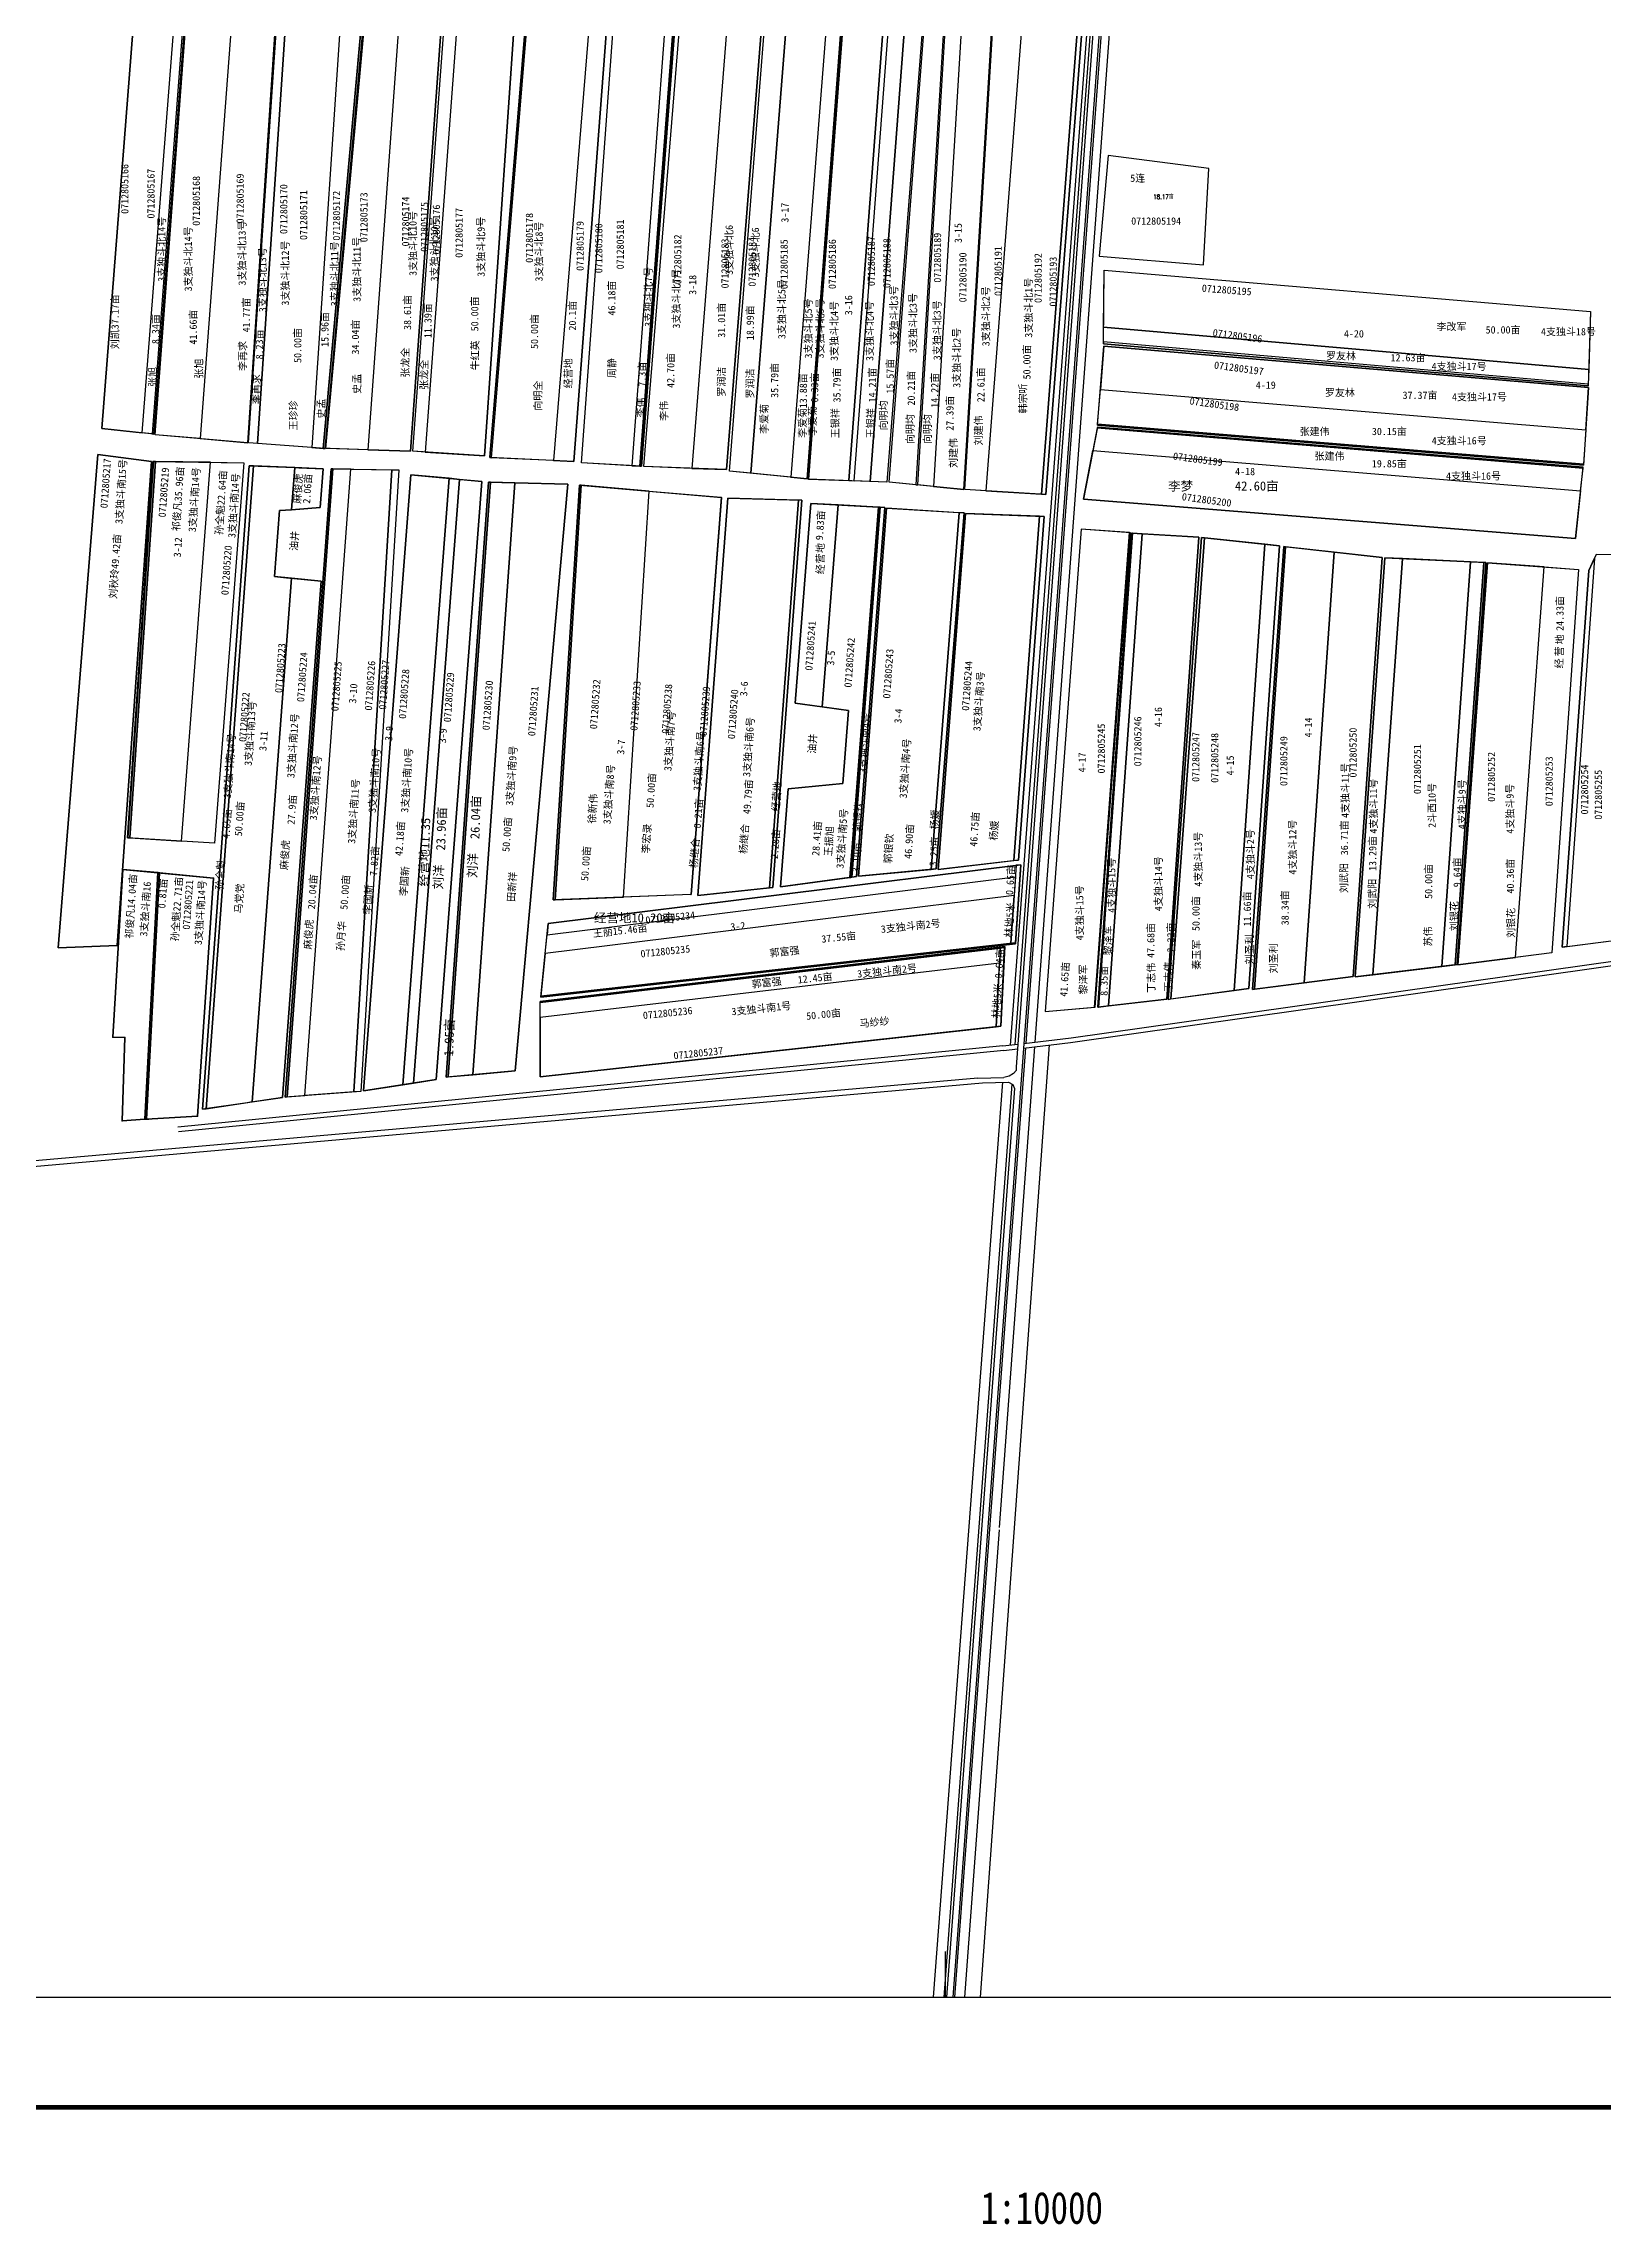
# Model space of a CAD drawing. Extents: x 546409 to 551731, y 4983223 to 4988870.
# Drawn here: x 548016 to 549718, y 4983278 to 4985657 of the extents above; entities that cross this region are included whole.
import ezdxf
from ezdxf.enums import TextEntityAlignment as Align

# ---------------------------------------------------------------- set-up
doc = ezdxf.new("R2010")
doc.units = 0
doc.header["$LTSCALE"] = 10
doc.header["$PDSIZE"] = 0.2
doc.layers.get('0').update_dxf_attribs({"linetype": 'CONTINUOUS'})
for name, color, linetype in [('2019-4-4', 6, 'CONTINUOUS'), ('2020.3.23画地', 6, 'CONTINUOUS'), ('2021新职工', 6, 'CONTINUOUS'), ('2022年', 7, 'CONTINUOUS'), ('JZD', 1, 'CONTINUOUS'), ('TK', 7, 'CONTINUOUS'), ('出水桩面积', 4, 'CONTINUOUS'), ('地块名称', 7, 'CONTINUOUS'), ('地籍号', 1, 'CONTINUOUS'), ('权利人', 7, 'CONTINUOUS'), ('注记', 1, 'CONTINUOUS'), ('测地框', 7, 'CONTINUOUS'), ('经营地', 7, 'CONTINUOUS'), ('经营地面积', 7, 'CONTINUOUS'), ('路林渠', 6, 'CONTINUOUS'), ('身份地', 6, 'CONTINUOUS'), ('身份地地块面积', 7, 'CONTINUOUS')]:
    doc.layers.add(name, color=color, linetype=linetype)
doc.styles.add('HZ', font='rs.shx', dxfattribs={"width": 0.8, "bigfont": 'hztxt.shx'})
doc.styles.add('宋体', font='')
doc.styles.get('宋体').set_extended_font_data('SimSun')

# ---------------------------------------------------------------- blocks, each defined once
blk = doc.blocks.new('GC0000')
at = {"linetype": 'Continuous'}
blk.add_point((0, 0), dxfattribs=at)

msp = doc.modelspace()

# ---------------------------------------------------------------- linework, layer by layer
at = {"layer": '2019-4-4', "color": 2, "linetype": 'Continuous', "flags": 128}
for points in [[(548676.5, 4985169.2), (548602.4, 4985175.6), (548574, 4984723.3), (548648.6, 4984726.2)], [(548648.6, 4984726.2), (548676.5, 4985169.2), (548755, 4985162.4), (548721.9, 4984729)]]:
    msp.add_lwpolyline(points, close=True, dxfattribs=at)
at = {"layer": '2020.3.23画地', "color": 3, "linetype": 'Continuous', "flags": 128}
for points in [[(548308.2, 4985216.8), (548249, 4985221.2), (548286.7, 4985781.8), (548345.8, 4985775.6)], [(548455.9, 4985765.9), (548409.7, 4985769.7), (548369.5, 4985214.3), (548415.9, 4985212.9)], [(548432.2, 4985211.7), (548418.5, 4985212.6), (548459.4, 4985765.7), (548473.1, 4985765.2)], [(548803.9, 4985735.1), (548766.3, 4985739.7), (548723.1, 4985194), (548761, 4985192.7)], [(548787.4, 4985188.6), (548764.3, 4985190.9), (548807.2, 4985734.8), (548830.3, 4985732.1)], [(549200.7, 4985123.9), (549147.9, 4985127.6), (549108.6, 4984601.5), (549162.3, 4984606.2)], [(549214.6, 4985122.5), (549203.8, 4985123.1), (549166.9, 4984606.3), (549177.8, 4984607.6)], [(549391.2, 4984632.8), (549444.7, 4984639.7), (549476.2, 4985096.8), (549424.1, 4985102.5)], [(549498.6, 4985095.6), (549479.2, 4985096.5), (549446.8, 4984639.2), (549466.3, 4984641.5)]]:
    msp.add_lwpolyline(points, close=True, dxfattribs=at)
at = {"layer": '2021新职工', "color": 1, "linetype": 'Continuous', "flags": 128}
for points in [[(548134.1, 4985231.5), (548123.4, 4985232.7), (548167, 4985791), (548176.1, 4985790.8)], [(548186.5, 4985226.5), (548137.4, 4985230.7), (548179.2, 4985790.3), (548228.6, 4985786.6)], [(548657.4, 4985196.9), (548602.8, 4985200.1), (548642.9, 4985753.6), (548699.2, 4985748.3)], [(549466.3, 4984641.5), (549541.4, 4984650.5), (549572.8, 4985092.1), (549498.6, 4985095.6)], [(549074.7, 4984728), (548563, 4984664.6), (548558.2, 4984618.1), (549071.3, 4984675.8)], [(548557.6, 4984594.8), (548557.6, 4984611.3), (549059.4, 4984670.6), (549058.6, 4984654)]]:
    msp.add_lwpolyline(points, close=True, dxfattribs=at)
at = {"layer": '2022年', "color": 4, "linetype": 'Continuous', "flags": 128}
for points in [[(548167, 4985791), (548122.5, 4985791.9), (548079.2, 4985237.5), (548123.4, 4985232.7)], [(548109.9, 4984790.8), (548166, 4984787.4), (548197.7, 4985200.6), (548137.8, 4985201.4)], [(548493.7, 4985179.8), (548469.5, 4985182), (548419.2, 4984523.4), (548443.9, 4984527.2)], [(548102.1, 4984756.5), (548140.2, 4984752.9), (548126.1, 4984483.8), (548101.5, 4984482.2), (548104.3, 4984573), (548091.4, 4984573.4)], [(548563, 4984664.6), (548565.1, 4984685), (549076.1, 4984748.3), (549074.7, 4984728)]]:
    msp.add_lwpolyline(points, close=True, dxfattribs=at)
at = {"layer": '2022年', "color": 4, "linetype": 'Continuous', "elevation": 285, "flags": 128}
msp.add_lwpolyline([(549150.6, 4985160.5), (549160.7, 4985213.6), (549692.9, 4985169.5), (549687.4, 4985117.6)], close=True, dxfattribs=at)
at = {"layer": 'TK', "linetype": 'Continuous'}
msp.add_line((549000, 4983526), (549000, 4983576), dxfattribs=at)
at = {"layer": 'TK', "linetype": 'Continuous', "const_width": 5, "flags": 128}
msp.add_lwpolyline([(546485, 4983406), (551725, 4983406), (551725, 4988646), (546485, 4988646)], close=True, dxfattribs=at)
at = {"layer": 'TK', "linetype": 'Continuous', "flags": 128}
msp.add_lwpolyline([(546605, 4983526), (551605, 4983526), (551605, 4988526), (546605, 4988526)], close=True, dxfattribs=at)
at = {"layer": '出水桩面积', "color": 2, "linetype": 'Continuous', "flags": 128}
for points in [[(548178.1, 4985790.8), (548176.1, 4985790.8), (548134.1, 4985231.5), (548136.1, 4985231.3)], [(548373.1, 4985772.8), (548371.1, 4985773), (548320.8, 4985215.8), (548322.8, 4985215.7)], [(548710, 4985747.2), (548708, 4985747.4), (548666.2, 4985196.4), (548668.2, 4985196.3)], [(548941.2, 4985723.3), (548935.3, 4985723.5), (548894.3, 4985180.6), (548900.1, 4985180.4)], [(549002.4, 4985720.8), (549000.4, 4985721), (548967.5, 4985176), (548969.5, 4985175.9)], [(549151.8, 4985712.6), (549146.8, 4985712.9), (549104.5, 4985165.7), (549109.5, 4985165.4)], [(549151.8, 4985712.6), (549146.8, 4985712.9), (549104.5, 4985165.7), (549109.5, 4985165.4)], [(548544.6, 4985692.1), (548542.5, 4985691.9), (548502.6, 4985205.7), (548504.6, 4985205.6)], [(549172.2, 4985332), (549172.2, 4985330), (549701.2, 4985284), (549701.2, 4985286)], [(549695.7, 4985195.2), (549165.6, 4985239.1), (549165.4, 4985238.1), (549695.6, 4985194.2)], [(549165.8, 4985242.2), (549165.7, 4985241.2), (549695.9, 4985197.4), (549696, 4985198.4)], [(548137.8, 4985201.4), (548135, 4985201.4), (548107.1, 4984790.9), (548109.9, 4984790.8)], [(548331.3, 4985193.4), (548329.3, 4985193.4), (548279.3, 4984508), (548281.3, 4984508.2)], [(548503.3, 4985178.9), (548501.3, 4985178.9), (548455.1, 4984529.8), (548457.2, 4984530)], [(548602.4, 4985175.6), (548600.4, 4985175.8), (548571.9, 4984723.2), (548574, 4984723.3)], [(548927.7, 4985151.6), (548926.7, 4985151.7), (548895.4, 4984747.6), (548896.4, 4984747.7)], [(548928.7, 4985151.6), (548927.7, 4985151.6), (548896.4, 4984747.7), (548897.5, 4984747.9)], [(549201.7, 4985123.8), (549200.7, 4985123.9), (549162.3, 4984606.2), (549163.3, 4984606.3)], [(549203.8, 4985123.1), (549202.8, 4985123.2), (549165.9, 4984606.2), (549166.9, 4984606.3)], [(549370.8, 4985108.5), (549368.9, 4985108.7), (549335, 4984625.6), (549337, 4984625.9)], [(549589.3, 4985091.3), (549587.3, 4985091.4), (549556.1, 4984652.3), (549558.1, 4984652.6)], [(548142.2, 4984752.7), (548140.2, 4984752.9), (548126.1, 4984483.8), (548128.1, 4984483.9)], [(549064.4, 4984671.2), (549064.5, 4984672.2), (548557.6, 4984612.3), (548557.6, 4984611.3)], [(549076.3, 4984675.4), (549076.4, 4984676.4), (548558.2, 4984618.1), (548558.1, 4984617.1)]]:
    msp.add_lwpolyline(points, close=True, dxfattribs=at)
at = {"layer": '测地框', "color": 0, "linetype": 'Continuous', "flags": 128}
for points, elevation in [([(548122.5, 4985791.9), (548178.1, 4985790.8), (548136.1, 4985231.3), (548079.2, 4985237.5)], 284.4), ([(548179.2, 4985790.3), (548275.6, 4985783.2), (548238.4, 4985222), (548137.4, 4985230.7)], 284.4), ([(548277, 4985782.8), (548373.1, 4985772.8), (548322.8, 4985215.7), (548239.2, 4985222)], 284.6), ([(548374.4, 4985772.6), (548455.9, 4985765.9), (548415.9, 4985212.9), (548323.5, 4985215.7)], 284.5), ([(548459.4, 4985765.7), (548507, 4985764.2), (548503.5, 4985699.4), (548530.2, 4985693.4), (548496.7, 4985207.5), (548418.5, 4985212.6)], 284.5), ([(548542.5, 4985691.9), (548577, 4985696.1), (548582.1, 4985757.4), (548636.2, 4985755.1), (548594.1, 4985201.3), (548502.6, 4985205.7)], 284.3), ([(548642.9, 4985753.6), (548710, 4985747.2), (548668.2, 4985196.3), (548602.8, 4985200.1)], 284.6), ([(548715.4, 4985746), (548803.9, 4985735.1), (548761, 4985192.7), (548670.8, 4985195.9)], 284.5), ([(548807.2, 4985734.8), (548889.6, 4985725), (548849, 4985182.5), (548764.3, 4985190.9)], 284.5), ([(548891, 4985724.5), (548978.4, 4985722.5), (548935.8, 4985179), (548850.1, 4985182.2)], 284.3), ([(548980.1, 4985722.4), (549053, 4985717.2), (549020, 4985171), (548938.5, 4985178.8)], 284.5), ([(549053.9, 4985717.2), (549151.8, 4985712.6), (549109.5, 4985165.4), (549021.1, 4985170.9)], 284.5), ([(549172.2, 4985330), (549173.1, 4985410.3), (549703.7, 4985365), (549701.2, 4985284)], 284.4), ([(549165.7, 4985241.2), (549172.7, 4985327.3), (549701.4, 4985282.3), (549695.9, 4985197.4)], 284.6), ([(549687.4, 4985117.6), (549695.7, 4985195.2), (549165.6, 4985239.1), (549150.6, 4985160.5)], 285), ([(548074.7, 4985209), (548133.4, 4985201.6), (548095.9, 4984673.5), (548031.4, 4984670.9)], 284.9), ([(548135, 4985201.4), (548234.1, 4985200.1), (548202.3, 4984785.2), (548107.1, 4984790.9)], 284.7), ([(548329.3, 4985193.4), (548403.3, 4985192.4), (548361.9, 4984514.3), (548279.3, 4984508)], 285), ([(548416.4, 4985187), (548493.7, 4985179.8), (548443.9, 4984527.2), (548364.8, 4984515)], 284.7), ([(548501.3, 4985178.9), (548587.9, 4985176.8), (548530.2, 4984536.7), (548455.1, 4984529.8)], 285), ([(548600.4, 4985175.8), (548755.4, 4985162.3), (548722.2, 4984729), (548571.9, 4984723.2)], 284.9), ([(548762.2, 4985161.5), (548843.1, 4985159.1), (548811.4, 4984736.6), (548729.7, 4984727.9)], 285), ([(548852.9, 4985155.7), (548933.8, 4985151.3), (548902.6, 4984748.6), (548819.8, 4984737.5), (548828.3, 4984844.4), (548887.8, 4984850.2), (548894.1, 4984929.7), (548835.7, 4984937.9)], 285.1), ([(548935.6, 4985150.6), (549020.2, 4985145.3), (548989.8, 4984757), (548904.9, 4984748.9)], 285), ([(549021.5, 4985144.9), (549107.4, 4985141.6), (549079.4, 4984766.6), (548991.7, 4984756.3)], 285), ([(549108.6, 4984601.5), (549163.3, 4984606.3), (549201.7, 4985123.8), (549147.9, 4985127.6)], 284.9), ([(549202.8, 4985123.2), (549276.2, 4985119), (549241.2, 4984615), (549165.9, 4984606.2)], 284.9), ([(549279.2, 4985118.4), (549364.2, 4985109.6), (549331, 4984626.7), (549242.8, 4984614.7)], 284.8), ([(549368.9, 4985108.7), (549476.2, 4985096.8), (549444.7, 4984639.7), (549335, 4984625.6)], 285), ([(549672.7, 4984671.5), (549751.4, 4984681.8), (549779.6, 4985098.4), (549709.7, 4985100.1), (549701.9, 4985082.7)], 285.3), ([(549479.2, 4985096.5), (549589.3, 4985091.3), (549558.1, 4984652.6), (549446.8, 4984639.2)], 285), ([(549591.2, 4985091), (549690.5, 4985083.8), (549661.4, 4984665.3), (549559, 4984652.5)], 285.1), ([(548566.4, 4984697.6), (549081.9, 4984761.5), (549076.3, 4984675.4), (548558.1, 4984617.1)], 285), ([(549064.5, 4984672.2), (549060.2, 4984585.3), (548557.7, 4984530), (548557.6, 4984612.3)], 285)]:
    msp.add_lwpolyline(points, close=True, dxfattribs=dict(at, elevation=elevation))
at = {"layer": '测地框', "color": 7, "elevation": 13}
msp.add_lwpolyline([(549177.3, 4985535.4), (549167.7, 4985425.4), (549281.2, 4985415.9), (549287.2, 4985521), (549177.3, 4985535.4)], dxfattribs=at)
at = {"layer": '测地框', "color": 7, "linetype": 'Continuous', "elevation": 284.9, "flags": 128}
msp.add_lwpolyline([(548240, 4985196.9), (548289.7, 4985194.9), (548294.1, 4985194.7), (548320.6, 4985193.6), (548317.4, 4985151.1), (548290.7, 4985149.2), (548286.3, 4985148.9), (548273, 4985148), (548267.5, 4985076.1), (548280.7, 4985074.7), (548284.3, 4985074.3), (548285.1, 4985074.2), (548318.7, 4985070.9), (548276.4, 4984507.5), (548242.2, 4984502.5), (548241.4, 4984502.4), (548237.7, 4984501.9), (548188.9, 4984494.7)], close=True, dxfattribs=at)
at = {"layer": '测地框', "color": 0, "linetype": 'Continuous', "elevation": 284.9, "flags": 128}
msp.add_lwpolyline([(548273, 4985148), (548317.4, 4985151.1)], dxfattribs=at)
at = {"layer": '测地框', "color": 0, "linetype": 'Continuous', "flags": 128}
msp.add_lwpolyline([(548102.1, 4984756.5), (548201.2, 4984747), (548183.7, 4984487.4), (548101.5, 4984482.2), (548104.3, 4984573), (548091.4, 4984573.4)], close=True, dxfattribs=at)
at = {"layer": '经营地', "color": 2, "linetype": 'Continuous', "elevation": 284.3, "flags": 128}
msp.add_lwpolyline([(548572, 4985202.4), (548594.1, 4985201.3), (548636.2, 4985755.1), (548582.1, 4985757.4), (548577, 4985696.1), (548613, 4985700.6)], close=True, dxfattribs=at)
at = {"layer": '经营地', "color": 5, "linetype": 'Continuous', "flags": 128}
for points, elevation in [([(549287.2, 4985521), (549177.3, 4985535.4), (549167.7, 4985425.4), (549281.2, 4985415.9)], 13), ([(549653.1, 4985086.5), (549690.5, 4985083.8), (549661.4, 4984665.3), (549621.9, 4984660.3)], 285.1)]:
    msp.add_lwpolyline(points, close=True, dxfattribs=dict(at, elevation=elevation))
for points in [[(548469.5, 4985182), (548458.3, 4985183.1), (548407.5, 4984521.6), (548419.2, 4984523.4)], [(548807.8, 4984736.2), (548811.4, 4984736.6), (548843.1, 4985159.1), (548839.5, 4985159.2)], [(548882.7, 4985154.1), (548852.9, 4985155.7), (548835.7, 4984937.9), (548865.3, 4984933.8)], [(549076.1, 4984748.3), (549074.7, 4984728), (549071.3, 4984675.8), (549076.4, 4984676.4), (549081.9, 4984761.5), (548566.4, 4984697.6), (548565.1, 4984685)]]:
    msp.add_lwpolyline(points, close=True, dxfattribs=at)
at = {"layer": '经营地', "color": 6, "linetype": 'Continuous', "flags": 128}
msp.add_lwpolyline([(548530, 4985178.2), (548503.3, 4985178.9), (548457.2, 4984530), (548484.1, 4984532.5)], close=True, dxfattribs=at)
at = {"layer": '路林渠', "color": 5, "linetype": 'Continuous', "flags": 128}
for points, elevation in [([(549285.3, 4987251.6), (549007.8, 4983526)], 284.7), ([(549278.2, 4987251.9), (549077, 4984541.1), (549076.8, 4984537.1), (549074.2, 4984533.7), (549069.2, 4984530.9), (549063.6, 4984529.4)], 284.8), ([(549035.3, 4984528.7), (549063.6, 4984529.4)], 284.8), ([(546885.3, 4984333.9), (549040.2, 4984523.6)], 286.5), ([(549035.3, 4984528.7), (546885.7, 4984340.3)], 284.8), ([(549040.2, 4984523.6), (549068.6, 4984524.3), (549073.4, 4984521.7), (549075.2, 4984517.5), (549001, 4983526)], 286.2)]:
    msp.add_lwpolyline(points, dxfattribs=dict(at, elevation=elevation))
at = {"layer": '路林渠', "color": 3, "linetype": 'Continuous', "flags": 128}
for points, elevation in [([(549158.2, 4985724.9), (549070.3, 4984564.7)], 284.5), ([(549075.8, 4984565.4), (549161.9, 4985723.9)], 286.6), ([(549113.1, 4984564.9), (549037.6, 4983526)], 284.2), ([(549062, 4984524.2), (548986.5, 4983526)], 284.5), ([(548998.5, 4983526), (549072.6, 4984522.1)], 286.6)]:
    msp.add_lwpolyline(points, dxfattribs=dict(at, elevation=elevation))
at = {"layer": '路林渠', "color": 4, "linetype": 'Continuous', "flags": 128}
for points, elevation in [([(549173.7, 4985722.9), (549087.4, 4984566.8)], 284.4), ([(549097.8, 4984568), (549182.9, 4985722.5)], 286), ([(549136.4, 4984567.7), (549776.3, 4984658.4)], 286.3), ([(549136.8, 4984572.7), (549776.7, 4984663.4)], 286.5), ([(549062.5, 4984563.8), (548162, 4984475.4)], 286.5), ([(549063.4, 4984558.8), (548162.9, 4984470.3)], 286.5), ([(549087.1, 4984561.7), (549009.8, 4983526)], 284.4), ([(549058.7, 4984038.4), (549097.4, 4984563)], 286), ([(549062.5, 4984563.8), (549078.8, 4984565.8)], 286.5), ([(549063.4, 4984558.8), (549078.5, 4984560.6)], 286.5), ([(549085, 4984561.5), (549136.4, 4984567.7)], 286.3), ([(549085.3, 4984566.5), (549136.8, 4984572.7)], 286.5), ([(549021, 4983526), (549058.6, 4984036.1)], 286)]:
    msp.add_lwpolyline(points, dxfattribs=dict(at, elevation=elevation))
at = {"layer": '路林渠', "color": 3, "linetype": 'Continuous', "flags": 128}
for points in [[(549151.8, 4985712.6), (549146.8, 4985712.9), (549104.5, 4985165.7), (549109.5, 4985165.4)], [(549107.4, 4985141.6), (549102.4, 4985141.8), (549074.4, 4984766.1), (549079.4, 4984766.6)], [(549081.9, 4984761.5), (549076.9, 4984760.9), (549071.3, 4984675.8), (549076.4, 4984676.4)], [(549064.4, 4984671.2), (549059.4, 4984670.6), (549055.1, 4984584.8), (549060.2, 4984585.3)]]:
    msp.add_lwpolyline(points, close=True, dxfattribs=at)
at = {"layer": '路林渠', "color": 1, "linetype": 'Continuous', "flags": 128}
msp.add_lwpolyline([(548289.7, 4985194.9), (548286.3, 4985148.9)], dxfattribs=at)
at = {"layer": '路林渠', "color": 3, "linetype": 'Continuous', "elevation": 285.3, "flags": 128}
msp.add_lwpolyline([(549701.9, 4985082.7), (549707.9, 4985096.1), (549677.8, 4984672.2), (549672.7, 4984671.5)], close=True, dxfattribs=at)
at = {"layer": '身份地', "color": 1, "linetype": 'Continuous', "flags": 128}
for points in [[(548275.6, 4985783.2), (548228.6, 4985786.6), (548186.5, 4985226.5), (548238.4, 4985222)], [(548249, 4985221.2), (548239.2, 4985222), (548277, 4985782.8), (548286.7, 4985781.8)], [(548371.1, 4985773), (548345.8, 4985775.6), (548308.2, 4985216.8), (548320.8, 4985215.8)], [(548369.5, 4985214.3), (548328.5, 4985215.5), (548323.5, 4985215.7), (548374.4, 4985772.6), (548409.7, 4985769.7)], [(548530.2, 4985693.4), (548503.5, 4985699.4), (548507, 4985764.2), (548473.1, 4985765.2), (548432.2, 4985211.7), (548496.7, 4985207.5)], [(548708, 4985747.4), (548699.2, 4985748.3), (548657.4, 4985196.9), (548666.2, 4985196.4)], [(548723.1, 4985194), (548670.8, 4985195.9), (548715.4, 4985746), (548766.3, 4985739.7)], [(548831, 4985184.2), (548787.4, 4985188.6), (548830.3, 4985732.1), (548873.8, 4985726.9)], [(548889.6, 4985725), (548873.8, 4985726.9), (548831, 4985184.2), (548849, 4985182.5)], [(548850.5, 4985182.2), (548850.1, 4985182.2), (548891, 4985724.5), (548891.4, 4985724.5)], [(548935.3, 4985723.5), (548891.4, 4985724.5), (548850.5, 4985182.2), (548894.3, 4985180.6)], [(548967.5, 4985176), (548938.5, 4985178.8), (548980.1, 4985722.4), (549000.4, 4985721)], [(548986.8, 4985174.2), (548969.5, 4985175.9), (549002.4, 4985720.8), (549019.7, 4985719.6)], [(549053, 4985717.2), (549019.7, 4985719.6), (548986.8, 4985174.2), (549020, 4985171)], [(549043.9, 4985169.5), (549021.1, 4985170.9), (549053.9, 4985717.2), (549086, 4985715.7)], [(549146.8, 4985712.9), (549086, 4985715.7), (549043.9, 4985169.5), (549104.5, 4985165.7)], [(549172.2, 4985332), (549172.4, 4985347.9), (549701.7, 4985301.9), (549701.2, 4985286)], [(549172.7, 4985327.3), (549168.9, 4985279.9), (549698.4, 4985236.1), (549701.4, 4985282.3)], [(549165.8, 4985242.2), (549168.9, 4985279.9), (549698.4, 4985236.1), (549696, 4985198.4)], [(549695.6, 4985194.2), (549165.4, 4985238.1), (549160.7, 4985213.6), (549692.9, 4985169.5)], [(548133.4, 4985201.6), (548074.7, 4985209), (548031.4, 4984670.9), (548095.9, 4984673.5)], [(548188.9, 4984494.7), (548192.9, 4984495.3), (548244.8, 4985196.7), (548240, 4985196.9)], [(548192.9, 4984495.3), (548243.3, 4984502.7), (548286.2, 4985074.1), (548267.5, 4985076.1), (548273, 4985148), (548286.3, 4985148.9), (548289.7, 4985194.9), (548244.8, 4985196.7)], [(548350.8, 4985193.2), (548331.3, 4985193.4), (548281.3, 4984508.2), (548300.9, 4984509.7)], [(548286.3, 4985148.9), (548317.4, 4985151.1), (548320.6, 4985193.6), (548289.7, 4985194.9)], [(548350.8, 4985193.2), (548395.7, 4985192.5), (548354.1, 4984513.7), (548300.9, 4984509.7)], [(548395.7, 4985192.5), (548403.3, 4985192.4), (548361.9, 4984514.3), (548354.1, 4984513.7)], [(548458.3, 4985183.1), (548416.4, 4985187), (548364.8, 4984515), (548407.5, 4984521.6)], [(548587.9, 4985176.8), (548530, 4985178.2), (548484.1, 4984532.5), (548530.2, 4984536.7)], [(548721.9, 4984729), (548722.2, 4984729), (548755.4, 4985162.3), (548755, 4985162.4)], [(548839.5, 4985159.2), (548762.2, 4985161.5), (548729.7, 4984727.9), (548807.8, 4984736.2)], [(548926.7, 4985151.7), (548882.7, 4985154.1), (548865.3, 4984933.8), (548894.1, 4984929.7), (548887.8, 4984850.2), (548828.3, 4984844.4), (548819.8, 4984737.5), (548895.4, 4984747.6)], [(548933.8, 4985151.3), (548928.7, 4985151.6), (548897.5, 4984747.9), (548902.6, 4984748.6)], [(549014.6, 4985145.6), (548935.6, 4985150.6), (548904.9, 4984748.9), (548984.2, 4984756.5)], [(549020.2, 4985145.3), (549014.6, 4985145.6), (548984.2, 4984756.5), (548989.8, 4984757)], [(549102.4, 4985141.8), (549021.5, 4985144.9), (548991.7, 4984756.3), (549074.4, 4984766.1)], [(549276.2, 4985119), (549214.6, 4985122.5), (549177.8, 4984607.6), (549241.2, 4984615)], [(549282.3, 4985118.1), (549279.2, 4985118.4), (549242.8, 4984614.7), (549245.9, 4984615.1)], [(549348.3, 4985111.2), (549282.3, 4985118.1), (549245.9, 4984615.1), (549314.8, 4984624.5)], [(549314.8, 4984624.5), (549331, 4984626.7), (549364.2, 4985109.6), (549348.3, 4985111.2)], [(549424.1, 4985102.5), (549370.8, 4985108.5), (549337, 4984625.9), (549391.2, 4984632.8)], [(549541.4, 4984650.5), (549556.1, 4984652.3), (549587.3, 4985091.4), (549572.8, 4985092.1)], [(549653.1, 4985086.5), (549591.2, 4985091), (549559, 4984652.5), (549621.9, 4984660.3)], [(548243.3, 4984502.7), (548276.4, 4984507.5), (548318.7, 4985070.9), (548286.2, 4985074.1)], [(548140.2, 4984752.9), (548102.1, 4984756.5), (548091.4, 4984573.4), (548104.3, 4984573), (548101.5, 4984482.2), (548126.1, 4984483.8)], [(548201.2, 4984747), (548142.2, 4984752.7), (548128.1, 4984483.9), (548183.7, 4984487.4)], [(548142.2, 4984752.7), (548201.2, 4984747), (548183.7, 4984487.4), (548128.1, 4984483.9)], [(549055.1, 4984584.8), (549058.6, 4984654), (548557.6, 4984594.8), (548557.7, 4984530)]]:
    msp.add_lwpolyline(points, close=True, dxfattribs=at)
for points, elevation in [([(548917.5, 4985179.7), (548900.1, 4985180.4), (548941.2, 4985723.3), (548958.6, 4985722.9)], 284.3), ([(548935.8, 4985179), (548917.5, 4985179.7), (548958.6, 4985722.9), (548978.4, 4985722.5)], 284.3), ([(548572, 4985202.4), (548504.6, 4985205.6), (548544.6, 4985692.1), (548613, 4985700.6)], 284.3), ([(549173.1, 4985410.3), (549703.7, 4985365), (549701.7, 4985301.9), (549172.4, 4985347.9)], 284.4), ([(548107.1, 4984790.9), (548108.1, 4984790.9), (548136, 4985201.4), (548135, 4985201.4)], 284.7), ([(548202.3, 4984785.2), (548166, 4984787.4), (548197.7, 4985200.6), (548234.1, 4985200.1)], 284.7), ([(549677.8, 4984672.2), (549749.3, 4984681.5), (549777.6, 4985098.4), (549709.7, 4985100.1), (549707.9, 4985096.1)], 285.3)]:
    msp.add_lwpolyline(points, close=True, dxfattribs=dict(at, elevation=elevation))
at = {"layer": '身份地', "color": 2, "linetype": 'Continuous', "elevation": 284.7, "flags": 128}
msp.add_lwpolyline([(548136, 4985201.4), (548137.8, 4985201.4), (548109.9, 4984790.8), (548108.1, 4984790.9)], close=True, dxfattribs=at)
at = {"layer": '身份地', "color": 6, "linetype": 'Continuous', "flags": 128}
msp.add_lwpolyline([(548128.1, 4984483.9), (548130.6, 4984484.1)], dxfattribs=at)

# ---------------------------------------------------------------- block references
at = {"layer": 'JZD', "linetype": 'Continuous'}
for p in [(548102.1, 4984756.5), (548140.2, 4984752.9), (548142.2, 4984752.7), (548201.2, 4984747), (548091.4, 4984573.4), (548104.3, 4984573), (548101.5, 4984482.2), (548126.1, 4984483.8), (548128.1, 4984483.9), (548183.7, 4984487.4)]:
    msp.add_blockref('GC0000', p, dxfattribs=at)

# ---------------------------------------------------------------- texts
at = {"layer": '2019-4-4', "color": 2, "linetype": 'Continuous', "style": '宋体'}
for s, rotation, p in [('20.1亩', 90, (548596.7, 4985344.3)), ('50.00亩', 86, (548681.2, 4984823.4)), ('50.00亩', 86, (548609.9, 4984743.6)), ('41.65亩', 86, (549132.5, 4984617.3)), ('8.35亩', 90, (549176.8, 4984618.6))]:
    msp.add_text(s, height=8, rotation=rotation, dxfattribs=at).set_placement(p)
for s, rotation, p in [('3支独斗南14号', 86, (548179.9, 4985159.9)), ('3-9  ', 86, (548451.7, 4984907.7)), ('3支独斗南7号', 86, (548698.7, 4984896.4)), ('3支独斗南8号', 86, (548632.3, 4984838.3)), ('徐新伟', 86, (548614.5, 4984822.8)), ('李宏录', 86, (548673.3, 4984790.1)), ('4支独斗15号', 90, (549180.9, 4984739.1)), ('4支独斗15号', 90, (549146, 4984709.1)), ('3-2 ', 6, (548776, 4984694.7))]:
    msp.add_text(s, height=8, rotation=rotation, dxfattribs=at).set_placement(p, align=Align.MIDDLE)
at = {"layer": '2020.3.23画地', "color": 3, "linetype": 'Continuous', "style": '宋体'}
for s, p in [('张龙全', (548410, 4985309.5)), ('张龙全', (548430.5, 4985296.1)), ('罗润洁', (548755.1, 4985288.5)), ('罗润洁', (548786.3, 4985286.6)), ('王珍珍', (548287.9, 4985251.8)), ('刘武阳', (549434.4, 4984747.1)), ('刘武阳', (549465.3, 4984730)), ('黎泽军', (549176.7, 4984679)), ('黎泽军', (549150, 4984636.4))]:
    msp.add_text(s, height=8, rotation=90, dxfattribs=at).set_placement(p, align=Align.MIDDLE)
at = {"layer": '2021新职工', "color": 1, "linetype": 'Continuous', "style": '宋体'}
for s, rotation, p in [('46.18亩', 90, (548639.6, 4985360.7)), ('8.34亩', 90, (548141.9, 4985329.6)), ('41.66亩', 90, (548182.9, 4985329.1)), ('50.00亩', 90, (549531, 4984724.3)), ('37.55亩', 6, (548864.8, 4984676.4)), ('12.45亩', 6, (548839, 4984632))]:
    msp.add_text(s, height=8, rotation=rotation, dxfattribs=at).set_placement(p)
for s, rotation, p in [('周静', 90, (548635.5, 4985303.4)), ('张旭', 90, (548134.4, 4985293.7)), ('张旭', 90, (548185, 4985302.9)), ('郭富强', 6, (548824.1, 4984667.1)), ('苏伟', 90, (549526.1, 4984683.3)), ('郭富强', 6, (548804.6, 4984633.2))]:
    msp.add_text(s, height=8, rotation=rotation, dxfattribs=at).set_placement(p, align=Align.MIDDLE)
msp.add_text('42.60亩', height=10, dxfattribs=at).set_placement((549315.7, 4985169.8))
at = {"layer": '2022年', "color": 4, "linetype": 'Continuous', "style": '宋体'}
for s, rotation, p in [('刘凯37.17亩', 90, (548093.3, 4985353.9)), ('祁俊凡35.96亩', 86, (548162.2, 4985160.7)), ('祁俊凡14.04亩', 86, (548110.9, 4984716.2))]:
    msp.add_text(s, height=8, rotation=rotation, dxfattribs=at).set_placement(p, align=Align.MIDDLE)
msp.add_text('李梦', height=10, dxfattribs=at).set_placement((549256.4, 4985174.8), align=Align.MIDDLE)
for s, height, rotation, p in [('23.96亩', 10, 88.151, (548453.8, 4984776.9)), ('26.04亩', 10, 88.151, (548491.2, 4984789.3)), ('经营地11.35', 10, 87.7526, (548434.8, 4984737.7)), ('刘洋', 10, 87.7526, (548488.2, 4984746.9)), ('刘洋', 10, 87.7526, (548450.9, 4984734.5)), ('王丽15.46亩', 8, 6, (548615.4, 4984682.5))]:
    msp.add_text(s, height=height, rotation=rotation, dxfattribs=at).set_placement(p)
at = {"layer": 'TK', "linetype": 'Continuous', "style": '宋体', "width": 0.8}
msp.add_text('1:10000', height=35, dxfattribs=at).set_placement((549105, 4983296), align=Align.MIDDLE)
at = {"layer": '出水桩面积', "color": 2, "linetype": 'Continuous', "style": '宋体'}
msp.add_text('0.81亩', height=8, rotation=86, dxfattribs=at).set_placement((548148.5, 4984713.7))
at = {"layer": '地块名称', "color": 1, "linetype": 'Continuous', "style": '宋体'}
for s, p in [('5连', (549209.6, 4985510.8)), ('4-20 ', (549448.2, 4985340.7)), ('4-19  ', (549354.8, 4985284.8)), ('4-18  ', (549332.2, 4985190.5))]:
    msp.add_text(s, height=8, dxfattribs=at).set_placement(p, align=Align.MIDDLE)
for s, height, rotation, p in [('3-17  ', 8, 90, (548824.6, 4985478.4)), ('3支独斗北14号', 8, 90, (548144.3, 4985433)), ('3支独斗北14号', 8, 90, (548173.2, 4985422.5)), ('3支独斗北13号', 8, 90, (548232, 4985428.9)), ('3支独斗北10号', 8, 90, (548418.4, 4985439.4)), ('3支独斗北10号', 8, 90, (548441.7, 4985433.4)), ('3支独斗北9号', 8, 90, (548492.7, 4985435.7)), ('3支独斗北8号', 8, 90, (548555.9, 4985430.5)), ('3支独斗北6', 8, 90, (548763.5, 4985432.3)), ('3-15  ', 8, 90, (549013.7, 4985456.1)), ('3支独斗北13号', 8, 90, (548254.4, 4985399.8)), ('3支独斗北12号', 8, 90, (548279.1, 4985407)), ('3支独斗北11号', 8, 90, (548332.9, 4985406.3)), ('3支独斗北11号', 8, 90, (548357.3, 4985411.1)), ('3支独斗北6', 8, 90, (548792.1, 4985429.6)), ('3支独斗北7号', 8, 90, (548675.3, 4985381.1)), ('3支独斗北7号', 8, 90, (548705.8, 4985379.2)), ('3-18  ', 8, 90, (548723.9, 4985399.6)), ('3支独斗北5号', 8, 90, (548820.9, 4985367.7)), ('3支独斗北3号', 8, 90, (548943.3, 4985360.7)), ('3支独斗北2号', 8, 90, (549043.6, 4985359.9)), ('3支独斗北1号', 8, 90, (549090.2, 4985369.2)), ('3支独斗北5号', 8, 90, (548849.9, 4985346.6)), ('3支独斗北5号', 8, 90, (548862.7, 4985346.6)), ('3支独斗北4号', 8, 90, (548878.1, 4985343.9)), ('3-16  ', 8, 90, (548894.1, 4985377.4)), ('3支独斗北4号', 8, 90, (548916.8, 4985343.9)), ('3支独斗北3号', 8, 90, (548964.1, 4985352.5)), ('3支独斗北3号', 8, 90, (548990.4, 4985344.7)), ('3支独斗北2号', 8, 90, (549011.8, 4985314.6)), ('3支独斗南15号', 8, 86, (548099.9, 4985168.7)), ('3支独斗南15号', 2, 86, (548134.1, 4985188)), ('3支独斗南14号', 8, 86, (548223.1, 4985153.4)), ('油井', 8, 86, (548289.1, 4985114.9)), ('3-12  ', 8, 86, (548162.6, 4985113.3)), ('3-5  ', 8, 86, (548875.3, 4984992.5)), ('3-10  ', 8, 86, (548353.9, 4984953.8)), ('3-6  ', 8, 86, (548780.4, 4984958.9)), ('3支独斗南3号', 8, 86, (549036, 4984939.9)), ('3支独斗南13号', 8, 86, (548240.9, 4984904.8)), ('3支独斗南12号', 8, 86, (548287.5, 4984891.5)), ('3-9  ', 8, 86, (548393.1, 4984910.1)), ('3支独斗南6号', 8, 86, (548784.7, 4984890.1)), ('3支独斗南4号', 8, 86, (548911.5, 4984894.4)), ('3-4  ', 8, 86, (548948.8, 4984929.2)), ('4-16 ', 8, 90, (549232.1, 4984925.4)), ('4-14 ', 8, 90, (549395.8, 4984914)), ('3支独斗南14号', 8, 86, (548218.2, 4984869.4)), ('3-11   ', 8, 86, (548256.2, 4984904.7)), ('3支独斗南10号', 8, 86, (548376.3, 4984853.7)), ('3支独斗南10号', 8, 86, (548411.7, 4984853.7)), ('3支独斗南9号', 8, 86, (548525.9, 4984858.7)), ('3-7  ', 8, 86, (548646.2, 4984895.3)), ('3支独斗南6号', 8, 86, (548730.6, 4984874.6)), ('油井', 8, 86, (548854.4, 4984893.6)), ('3支独斗南4号', 8, 86, (548955.5, 4984866.6)), ('3支独斗南12号', 8, 86, (548312.1, 4984845.4)), ('4-17  ', 8, 90, (549148.9, 4984878.6)), ('4-15  ', 8, 90, (549310.6, 4984875.3)), ('4支独斗11号', 8, 90, (549435.7, 4984842.6)), ('3支独斗南11号', 8, 86, (548353.8, 4984819.9)), ('4支独斗11号', 8, 90, (549466.6, 4984825.5)), ('2斗西10号', 8, 90, (549530.5, 4984826.3)), ('4支独斗9号', 8, 90, (549563.3, 4984827.5)), ('4支独斗9号', 8, 90, (549615.6, 4984822.7)), ('3支独斗南5号', 8, 86, (548886.6, 4984790)), ('4支独斗2号', 8, 90, (549332.3, 4984773.1)), ('4支独斗12号', 8, 90, (549378.3, 4984780.8)), ('3支独斗南14号', 8, 86, (548186.4, 4984709.4)), ('3支独斗南2号', 8, 6, (548961.8, 4984694.8)), ('3支独斗南2号', 8, 6, (548936, 4984646)), ('3支独斗南1号', 8, 6, (548798.8, 4984604.9))]:
    msp.add_text(s, height=height, rotation=rotation, dxfattribs=at).set_placement(p, align=Align.MIDDLE)
at = {"layer": '地籍号', "color": 1, "linetype": 'Continuous', "style": '宋体'}
for s, height, rotation, p in [('0712805166', 8, 90, (548104.3, 4985498.8)), ('0712805167', 8, 90, (548132.8, 4985493.7)), ('0712805168', 8, 90, (548182.3, 4985485.8)), ('0712805169', 8, 90, (548230.1, 4985488.4)), ('0712805170', 8, 90, (548277.7, 4985476.8)), ('0712805171', 8, 90, (548299.4, 4985470.3)), ('0712805172', 8, 90, (548335.3, 4985469.6)), ('0712805173', 8, 90, (548365.2, 4985467.9)), ('0712805174', 8, 90, (548410.7, 4985463.3)), ('0712805175', 8, 90, (548431.2, 4985457.4)), ('0712805176', 8, 90, (548444.3, 4985454.5)), ('0712805177', 8, 90, (548469, 4985450.9)), ('0712805178', 8, 90, (548545.8, 4985445.4)), ('0712805179', 8, 90, (548601.1, 4985436.6)), ('0712805180', 8, 90, (548621.5, 4985434.1)), ('0712805181', 8, 90, (548644.9, 4985438.3)), ('0712805182', 8, 90, (548707.6, 4985422)), ('0712805183', 8, 90, (548759.2, 4985417.5)), ('0712805184', 8, 90, (548788.8, 4985419.4)), ('0712805185', 8, 90, (548823.7, 4985416.7)), ('0712805186', 8, 90, (548876.3, 4985416.8)), ('0712805187', 8, 90, (548918.9, 4985420)), ('0712805188', 8, 90, (548935.9, 4985417.9)), ('0712805189', 8, 90, (548991.1, 4985423.8)), ('0712805191', 8, 90, (549057.2, 4985409.2)), ('0712805190', 8, 90, (549018.8, 4985402.3)), ('0712805192', 8, 90, (549100.9, 4985401.6)), ('0712805193', 8, 90, (549117.3, 4985397.7)), ('0712805195', 8, 355.6663, (549306.7, 4985388.6)), ('0712805196', 8, 352.2555, (549318.5, 4985338.6)), ('0712805197', 8, 352.2555, (549320, 4985303.2)), ('0712805198', 8, 352.2555, (549293.3, 4985264)), ('0712805217', 8, 86, (548083.4, 4985177.6)), ('0712805199', 8, 352.2555, (549275.2, 4985203.9)), ('0712805218', 2, 86, (548132.8, 4985169.4)), ('0712805219', 8, 86, (548146.8, 4985167.7)), ('0712805200', 8, 352.2555, (549284.8, 4985159.6)), ('0712805220', 8, 86, (548215.3, 4985082.8)), ('0712805241', 8, 86, (548852.5, 4985000.5)), ('0712805242', 8, 86, (548895.2, 4984982)), ('0712805223', 8, 86, (548274, 4984976.1)), ('0712805224', 8, 86, (548297.9, 4984966.2)), ('0712805225', 8, 86, (548335.3, 4984956.2)), ('0712805226', 8, 86, (548371.9, 4984956.9)), ('0712805227', 8, 86, (548387.3, 4984957.9)), ('0712805243', 8, 86, (548937.4, 4984970)), ('0712805244', 8, 86, (549023.4, 4984956.7)), ('0712805228', 8, 86, (548409, 4984947.9)), ('0712805229', 8, 86, (548458, 4984944.2)), ('0712805230', 8, 86, (548500.3, 4984935.4)), ('0712805232', 8, 86, (548617.5, 4984936.6)), ('0712805233', 8, 86, (548661.6, 4984934.9)), ('0712805238', 8, 86, (548695.9, 4984931.6)), ('0712805222', 8, 86, (548234.7, 4984922.7)), ('0712805231', 8, 86, (548550, 4984929)), ('0712805239', 8, 86, (548737.2, 4984929)), ('0712805240', 8, 86, (548768, 4984925.8)), ('0712805245', 8, 90, (549169.9, 4984888.3)), ('0712805246', 8, 90, (549209.7, 4984896.1)), ('0712805250', 8, 90, (549444.5, 4984883.9)), ('0712805247', 8, 90, (549272.9, 4984879.1)), ('0712805248', 8, 90, (549293.6, 4984878.1)), ('0712805249', 8, 90, (549369, 4984874.6)), ('0712805251', 8, 90, (549514.8, 4984865.8)), ('0712805252', 8, 90, (549595.6, 4984857.4)), ('0712805253', 8, 90, (549658.5, 4984852.6)), ('0712805254', 8, 90, (549697.2, 4984843.6)), ('0712805255', 8, 90, (549712.2, 4984837.9)), ('0712805221', 8, 86, (548173.2, 4984717.9)), ('0712805234', 8, 6, (548699.5, 4984703.8)), ('0712805235', 8, 6, (548694.1, 4984667.1)), ('0712805236', 8, 6, (548696.7, 4984599.8)), ('0712805237', 8, 6, (548730.1, 4984556))]:
    msp.add_text(s, height=height, rotation=rotation, dxfattribs=at).set_placement(p, align=Align.MIDDLE)
msp.add_text('0712805194', height=8, dxfattribs=at).set_placement((549229.7, 4985463.8), align=Align.MIDDLE)
at = {"layer": '权利人', "color": 1, "linetype": 'Continuous', "style": '宋体'}
for s, p in [('李改军', (549551.9, 4985348.8)), ('4支独斗18号', (549679.6, 4985343.4)), ('罗友林', (549431.5, 4985316.9)), ('4支独斗17号', (549560.3, 4985305.5)), ('罗友林', (549430.2, 4985276.8)), ('4支独斗17号', (549582.5, 4985272.2)), ('张建伟', (549402.6, 4985234.4)), ('4支独斗16号', (549560.4, 4985224.4)), ('张建伟', (549418.9, 4985207.6)), ('4支独斗16号', (549576, 4985185.9))]:
    msp.add_text(s, height=8, dxfattribs=at).set_placement(p, align=Align.MIDDLE)
for s, height, rotation, p in [('李再求', 8, 90, (548232.7, 4985316.6)), ('牛红英', 8, 90, (548486.2, 4985317.3)), ('李再求', 8, 90, (548247.7, 4985280.4)), ('史孟', 8, 90, (548357.4, 4985286.3)), ('史孟', 8, 90, (548318.4, 4985259.1)), ('向明全', 8, 90, (548554.9, 4985273.3)), ('李伟', 8, 90, (548692.2, 4985256.7)), ('向明均', 8, 90, (548931.9, 4985251.7)), ('韩宗听', 8, 90, (549084, 4985270.3)), ('李爱菊', 8, 90, (548801.7, 4985248)), ('李爱菊', 8, 90, (548843.5, 4985243.6)), ('李爱菊', 8, 90, (548854.5, 4985245.6)), ('王银祥', 8, 90, (548879.2, 4985243.2)), ('王银祥', 8, 90, (548917.9, 4985243.2)), ('向明均', 8, 90, (548961, 4985236.8)), ('向明均', 8, 90, (548979.9, 4985236.8)), ('刘建伟', 8, 90, (549035.6, 4985235.4)), ('刘建伟', 8, 90, (549008.2, 4985210.8)), ('孙全魁22.64亩', 8, 86, (548208.9, 4985156.7)), ('麻俊虎', 8, 86, (548293, 4985171.9)), ('2.06亩', 8, 86, (548303.3, 4985171.9)), ('刘秋玲0.58亩', 2, 86, (548131.4, 4985147.4)), ('刘秋玲49.42亩', 8, 86, (548093.4, 4985087.1)), ('郭银钦', 8, 86, (548903.8, 4984813.7)), ('杨媛', 8, 86, (548987.8, 4984811)), ('杨继合', 8, 86, (548779.8, 4984789.8)), ('王振旭', 8, 86, (548872.5, 4984787.2)), ('郭银钦', 8, 86, (548937.6, 4984779.2)), ('杨媛', 8, 86, (549052.5, 4984798.9)), ('4支独斗13号', 8, 90, (549275.3, 4984767.6)), ('麻俊虎', 8, 86, (548278.7, 4984772.3)), ('杨继合', 8, 86, (548725.8, 4984774.4)), ('4支独斗14号', 8, 90, (549231.9, 4984740.9)), ('孙全魁22.71亩', 8, 86, (548160.8, 4984713.3)), ('孙全魁', 8, 86, (548208, 4984750.5)), ('李国新', 8, 86, (548409.1, 4984743.7)), ('田新祥', 8, 86, (548526.5, 4984737.4)), ('3支独斗南16', 8, 86, (548126.5, 4984713.2)), ('马党党', 8, 86, (548228.8, 4984724.9)), ('李国新', 8, 86, (548369.5, 4984723.7)), ('刘银花', 8, 90, (549554.6, 4984705.5)), ('麻俊虎', 8, 86, (548304.5, 4984685.6)), ('孙月华', 8, 86, (548340.1, 4984683.8)), ('刘银花', 8, 90, (549616.6, 4984698.1)), ('秦玉军', 8, 90, (549273.4, 4984663.4)), ('刘圣利', 8, 90, (549331.3, 4984669.2)), ('刘圣利', 8, 90, (549357.5, 4984659.4)), ('丁志伟', 8, 90, (549224, 4984638.2)), ('丁志伟', 8, 90, (549242.8, 4984639.4)), ('马纱纱', 8, 6, (548922.3, 4984590.1))]:
    msp.add_text(s, height=height, rotation=rotation, dxfattribs=at).set_placement(p, align=Align.MIDDLE)
at = {"layer": '注记', "color": 1, "linetype": 'Continuous', "style": '宋体'}
for p in [(549069.6, 4984701.2), (549055.7, 4984613.1)]:
    msp.add_text('林地5米', height=8, rotation=86, dxfattribs=at).set_placement(p, align=Align.MIDDLE)
at = {"layer": '经营地', "color": 2, "linetype": 'Continuous', "style": '宋体'}
msp.add_text('经营地', height=8, rotation=90, dxfattribs=at).set_placement((548587.9, 4985297.6), align=Align.MIDDLE)
at = {"layer": '经营地', "color": 5, "linetype": 'Continuous', "style": '宋体'}
msp.add_text('经营地10.20亩', height=10, dxfattribs=at).set_placement((548616.2, 4984698.6, 285))
at = {"layer": '经营地', "color": 6, "linetype": 'Continuous', "style": '宋体'}
msp.add_text('1.95亩', height=10, rotation=88.151, dxfattribs=at).set_placement((548462.5, 4984552.5))
at = {"layer": '经营地面积', "color": 5, "linetype": 'Continuous', "style": 'HZ', "width": 0.8}
msp.add_text('18.17亩', height=5, dxfattribs=at).set_placement((549226.4, 4985487.8))
at = {"layer": '经营地面积', "color": 5, "linetype": 'Continuous', "style": '宋体'}
for s, rotation, p in [('9.83亩', 86, (548866, 4985115.3)), ('24.33亩', 90, (549674.3, 4985016.7)), ('2.28亩', 86, (548816.9, 4984767.6))]:
    msp.add_text(s, height=8, rotation=rotation, dxfattribs=at).set_placement(p)
for s, rotation, p in [('营', 86, (548862.9, 4985095.6)), ('地', 86, (548862.8, 4985107.1)), ('经', 86, (548862.7, 4985084)), ('地', 90, (549669.7, 4985007.3)), ('经', 90, (549669, 4984981.2)), ('营', 90, (549669.5, 4984994.3)), ('经营地', 86, (548815.3, 4984836.2))]:
    msp.add_text(s, height=8, rotation=rotation, dxfattribs=at).set_placement(p, align=Align.MIDDLE)
at = {"layer": '路林渠', "color": 3, "linetype": 'Continuous', "style": '宋体'}
for s, p in [('0.65亩', (549073.4, 4984728.3)), ('0.64亩', (549061.5, 4984637.3))]:
    msp.add_text(s, height=8, rotation=86, dxfattribs=at).set_placement(p)
at = {"layer": '身份地', "color": 1, "linetype": 'Continuous', "style": '宋体'}
msp.add_text('7.3亩', height=8, rotation=90, dxfattribs=at).set_placement((548672.8, 4985283.1))
msp.add_text('李伟', height=8, rotation=90, dxfattribs=at).set_placement((548667.6, 4985260.2), align=Align.MIDDLE)
at = {"layer": '身份地地块面积', "color": 1, "linetype": 'Continuous', "style": '宋体'}
for s, rotation, p in [('41.77亩', 90, (548240.9, 4985342.3)), ('15.96亩', 90, (548326.6, 4985326.5)), ('38.61亩', 90, (548416.7, 4985345)), ('11.39亩', 90, (548439, 4985336.1)), ('50.00亩', 90, (548490.1, 4985343.5)), ('50.00亩', 90, (548555.3, 4985324.2)), ('31.01亩', 90, (548759.4, 4985336.5)), ('18.99亩', 90, (548790.7, 4985333.8)), ('8.23亩', 90, (548255.1, 4985312.9)), ('50.00亩', 90, (548296.9, 4985309)), ('34.04亩', 90, (548359.9, 4985318.2)), ('42.70亩', 90, (548703.9, 4985281.8)), ('50.00亩', 90, (549092.6, 4985291)), ('35.79亩', 90, (548817.3, 4985270.9)), ('13.88亩', 90, (548848.6, 4985259.6)), ('0.33亩', 90, (548861, 4985265.9)), ('35.79亩', 90, (548885.3, 4985265.9)), ('14.21亩', 90, (548924, 4985265.9)), ('15.57亩', 90, (548943.4, 4985275.5, 284.3)), ('20.21亩', 90, (548966.4, 4985262.5)), ('14.22亩', 90, (548992, 4985260.1)), ('22.61亩', 90, (549042.4, 4985266.1)), ('27.39亩', 90, (549008.6, 4985235.1)), ('49.79亩', 86, (548786.9, 4984816.5)), ('4.65亩', 86, (548218.5, 4984789.8)), ('50.00亩', 86, (548232.1, 4984792.4)), ('27.9亩', 86, (548289.5, 4984805.2)), ('0.21亩', 86, (548732.9, 4984801)), ('46.75亩', 86, (549034.2, 4984781)), ('42.18亩', 86, (548407.1, 4984770.8)), ('50.00亩', 86, (548524, 4984775.4)), ('28.41亩', 86, (548862, 4984771)), ('46.90亩', 86, (548962.7, 4984767.8)), ('3.25亩', 86, (548990.1, 4984759.5)), ('36.71亩', 90, (549439.1, 4984771.9)), ('13.29亩', 90, (549469.9, 4984754.8)), ('7.82亩', 86, (548379.5, 4984749)), ('3.10亩', 86, (548905.8, 4984753.2)), ('9.64亩', 90, (549562.1, 4984737)), ('40.36亩', 90, (549620.2, 4984730.1)), ('20.04亩', 86, (548311.8, 4984712.7)), ('50.00亩', 86, (548347.2, 4984712.3)), ('50.00亩', 90, (549277.1, 4984689.2)), ('11.66亩', 90, (549333.1, 4984694.3)), ('38.34亩', 90, (549374.3, 4984695.5)), ('47.68亩', 90, (549227.8, 4984659.9)), ('2.32亩', 90, (549249.7, 4984665.9)), ('50.00亩', 6, (548848.2, 4984592.3))]:
    msp.add_text(s, height=8, rotation=rotation, dxfattribs=at).set_placement(p)
for s, p in [('50.00亩', (549589.2, 4985341.1)), ('12.63亩', (549485.5, 4985310.7)), ('37.37亩', (549498.6, 4985269.8)), ('30.15亩', (549465.1, 4985230.3)), ('19.85亩', (549465.1, 4985195.1))]:
    msp.add_text(s, height=8, dxfattribs=at).set_placement(p)

doc.saveas('drawing.dxf')
